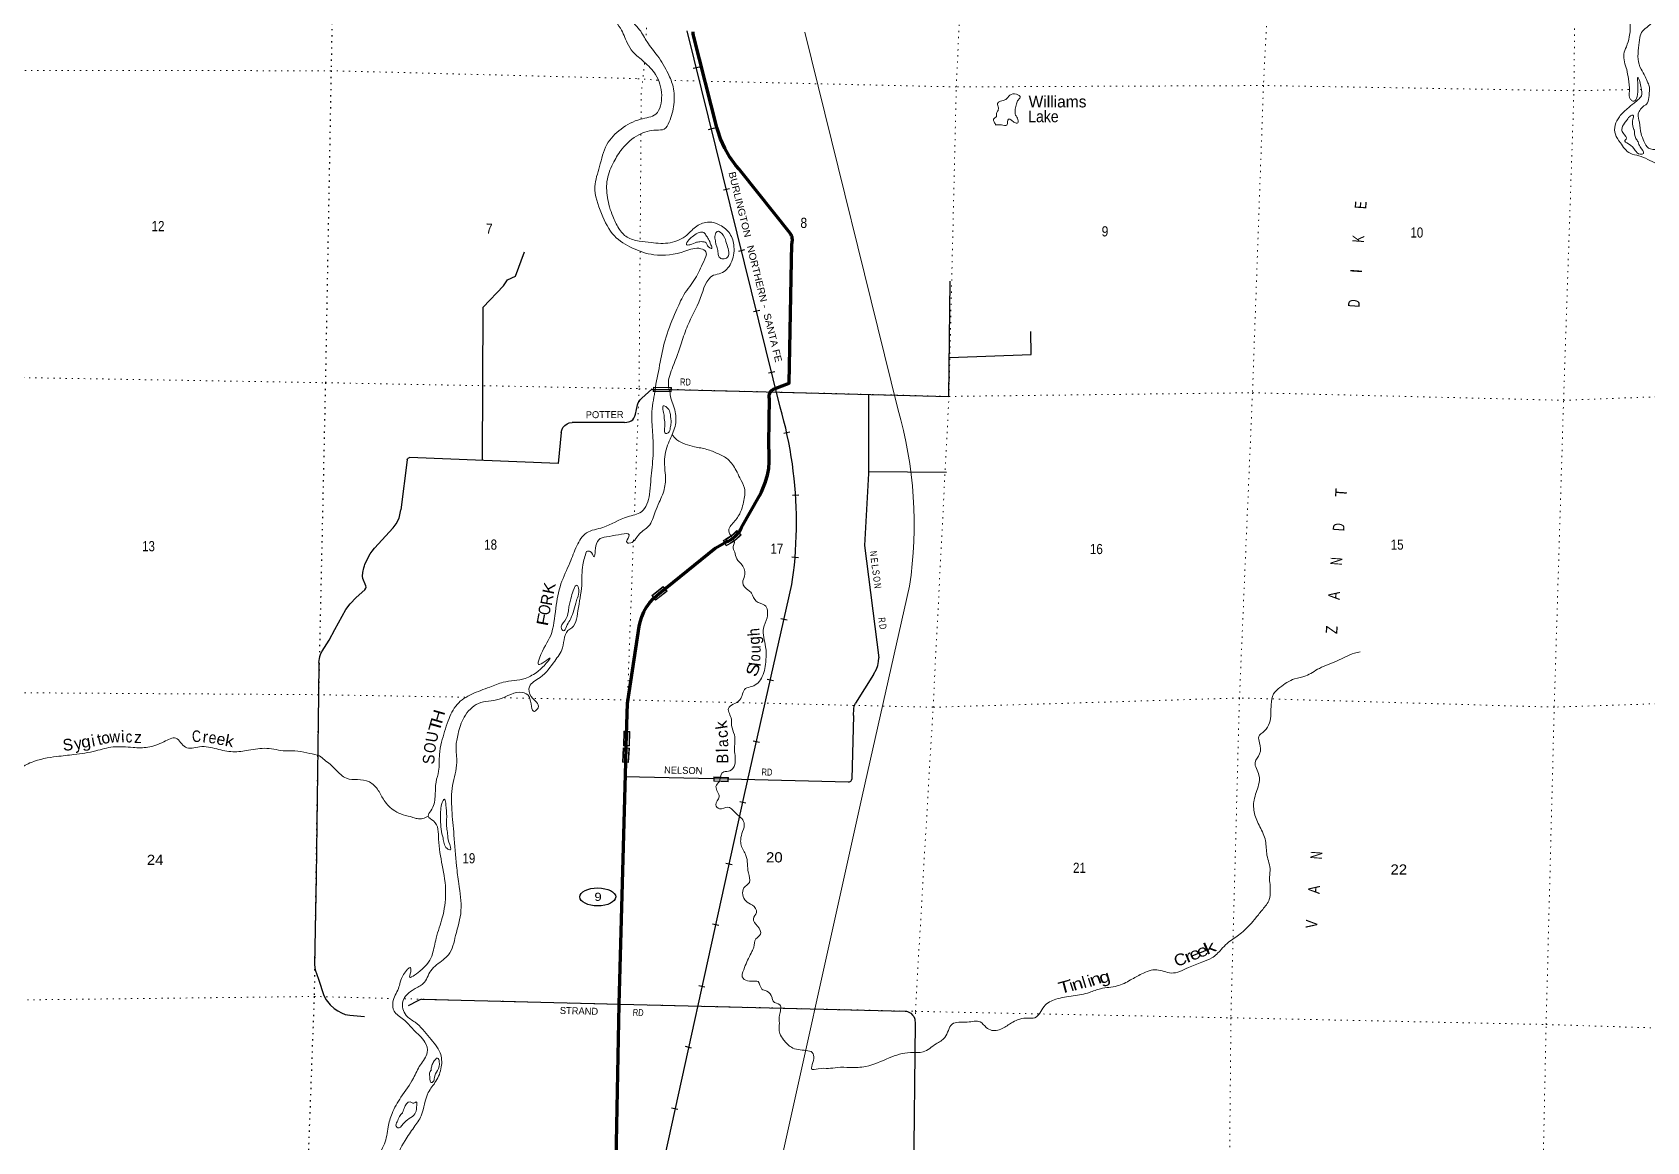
# Model space of a CAD drawing. Header units: feet. Extents: x -489137 to -242534, y 368785 to 558127.
# Drawn here: x -302494 to -274691, y 462927 to 482022 of the extents above; entities that cross this region are included whole.
import ezdxf
from ezdxf.enums import TextEntityAlignment as Align

# ---------------------------------------------------------------- set-up
doc = ezdxf.new("R2010")
doc.units = ezdxf.units.FT
doc.header["$LTSCALE"] = 70
doc.linetypes.add('DOTTED', pattern=[1.5, 0.3, -1.2])
for name, color, linetype, lineweight in [('17', 7, 'Continuous', 25), ('23', 7, 'Continuous', 70), ('29', 7, 'Continuous', 25), ('31', 7, 'Continuous', 13), ('34', 7, 'Continuous', 25), ('39', 7, 'Continuous', 13), ('59', 7, 'Continuous', 13), ('6', 7, 'DOTTED', 25), ('7', 7, 'DOTTED', 13)]:
    doc.layers.add(name, color=color, linetype=linetype, lineweight=lineweight)
for name, color, linetype in [('30', 7, 'Continuous'), ('41', 7, 'Continuous'), ('42', 7, 'Continuous')]:
    doc.layers.add(name, color=color, linetype=linetype)

msp = doc.modelspace()

# ---------------------------------------------------------------- linework, layer by layer
at = {"layer": '17'}
msp.add_ellipse((-292756.42, 467139.91), major_axis=(-309.24, 1), ratio=0.500121, dxfattribs=at)
at = {"layer": '23'}
for points in [[(-290316.67, 473418.18), (-290317.93, 473415.84), (-290303.39, 473444.64), (-290301.43, 473449.8), (-290291.92, 473474.85), (-290277.78, 473499.8), (-289970.05, 474042.55), (-289935.5, 474114.55), (-289869.68, 474283.21), (-289867.53, 474289.12), (-289834.15, 474399.04), (-289812.45, 474511.85), (-289802.66, 474626.31), (-289804.89, 474741.16), (-289810.43, 474945.65), (-289801.13, 475724.52), (-289801.37, 475725.51), (-289803.85, 475739.46), (-289804.86, 475753.59), (-289804.39, 475767.75), (-289802.44, 475781.78), (-289799.03, 475795.53), (-289794.21, 475808.85), (-289788.02, 475821.59), (-289780.53, 475833.62), (-289771.83, 475844.8), (-289762.01, 475855), (-289751.94, 475863.48), (-289726.99, 475878.71), (-289701.94, 475888.53), (-289457.81, 475984.22), (-289412.24, 478387.2), (-289409.64, 478396.34), (-289405.49, 478416.67), (-289403.49, 478437.33), (-289403.67, 478458.09), (-289406.01, 478478.71), (-289410.49, 478498.98), (-289417.07, 478518.66), (-289425.67, 478537.56), (-289436.19, 478555.44), (-289448.53, 478572.13), (-290279.35, 479617.24), (-290301.48, 479645.08), (-290320.87, 479667.24), (-290377.24, 479731.65), (-290481.04, 479874.41), (-290569.35, 480027.23), (-290641.2, 480188.45), (-290688.01, 480332.34), (-290699, 480366.13), (-290703.12, 480382.34), (-291100.28, 481943.55), (-291106.63, 481968.53), (-291111, 481993.55), (-291112.24, 482002.7), (-291113.14, 482027.95)], [(-292464.35, 461415.33), (-292388.6, 465292.29), (-292272.75, 469460.74), (-292264.9, 469743.35), (-292244.72, 470469.45), (-292041.28, 471796.56), (-292025.35, 471871.62), (-291997.26, 471961.04), (-291959.98, 472047.02), (-291913.92, 472128.65), (-291859.57, 472205), (-291797.54, 472275.26), (-291699.39, 472362.24), (-290733.91, 473142.35), (-290573.22, 473233.34), (-290552.88, 473244.04), (-290530.84, 473256), (-290511.85, 473264.83), (-290459.6, 473293.29), (-290381.97, 473350), (-290317.93, 473415.84)]]:
    msp.add_lwpolyline(points, dxfattribs=at)
at = {"layer": '29'}
for p, q in [((-291827.41, 475881.22), (-291493.11, 475873.42)), ((-292294.33, 475308.81), (-293197.86, 475304)), ((-293386.46, 475132.11), (-293435.88, 474600.9)), ((-296040.11, 474661.54), (-296145.74, 473805.38)), ((-293435.88, 474600.9), (-295995.99, 474703.93)), ((-288095.55, 474461.62), (-286751.49, 474448.69)), ((-288009.53, 470967), (-288317.6, 470475.85)), ((-288352.64, 470264.13), (-288382.91, 469167.6)), ((-290512.41, 469164.63), (-292287.09, 469205.65)), ((-288439.06, 469116.71), (-290512.41, 469164.63)), ((-287290.93, 464974.57), (-287329.63, 461348.07))]:
    msp.add_line(p, q, dxfattribs=at)
for points in [[(-294742.04, 474667.5), (-294729.98, 477289.75), (-294382.16, 477660.65), (-294309.11, 477764.3), (-294170.29, 477826.06), (-294015.5, 478241.6)], [(-291493.11, 475873.42), (-289621.52, 475829.81), (-286708.17, 475754.96), (-286684.12, 477737.51)], [(-286697.27, 476424.52), (-285293.5, 476475.2), (-285298.74, 476873.95)], [(-292294.33, 475308.81), (-292255.96, 475310.49), (-292228.54, 475314.88), (-292201.12, 475323.66), (-292178.09, 475335.73), (-292152.87, 475353.28), (-292134.22, 475378.52), (-292115.58, 475412.54), (-292103.52, 475448.75), (-292070.62, 475612.24), (-292058.55, 475644.06), (-292044.3, 475669.3), (-292024.56, 475694.53), (-291996.04, 475725.26), (-291827.41, 475881.22)], [(-288092.16, 475789.92), (-288093.88, 474431.09), (-288164.12, 473186.1), (-287916.17, 471256.37)], [(-293386.46, 475132.11), (-293375.67, 475176.61), (-293354.84, 475218.31), (-293324.13, 475256.71), (-293284.65, 475284.15), (-293246.26, 475298.41), (-293197.86, 475304)], [(-296040.11, 474661.54), (-296031.83, 474682.83), (-296023.06, 474694.9), (-296012.09, 474700.39), (-295995.99, 474703.93)], [(-297557.36, 471177.59), (-297544.15, 471278.02), (-297524.41, 471328.49), (-297502.48, 471372.38), (-297384.04, 471556.72), (-297283.14, 471741.06), (-297094.51, 472087.8), (-297022.12, 472182.17), (-296919.04, 472294.09), (-296769.89, 472425.76), (-296747.95, 472454.29), (-296745.76, 472471.85), (-296747.96, 472495.98), (-296800.6, 472618.88), (-296804.98, 472658.38), (-296800.58, 472726.41), (-296787.44, 472803.22), (-296775.37, 472838.32), (-296765.49, 472864.67), (-296701.88, 472991.95), (-296673.38, 473044.62), (-296641.57, 473092.89), (-296603.19, 473141.18), (-296278.58, 473492.31), (-296225.92, 473564.72), (-296177.68, 473659.09), (-296145.74, 473805.38)], [(-297557.36, 471177.59), (-297564.91, 470620.58), (-297606.57, 467487.01), (-297636.73, 465971.02)], [(-288009.53, 470967), (-287957.32, 471061.84), (-287933.19, 471123.29), (-287920.03, 471191.32), (-287916.17, 471256.37)], [(-288352.64, 470264.13), (-288345.57, 470376.03), (-288338.99, 470421.02), (-288317.6, 470475.85)], [(-288439.06, 469116.71), (-288428.37, 469118.51), (-288418.5, 469121.8), (-288408.08, 469127.29), (-288399.86, 469133.87), (-288393.83, 469140.46), (-288388.34, 469149.24), (-288382.91, 469167.6)], [(-297636.73, 465971.02), (-297623.76, 465884.82), (-297566.73, 465722.41), (-297474.6, 465445.89), (-297435.12, 465369.08), (-297362.74, 465281.3), (-297296.93, 465222.04), (-297233.32, 465178.15), (-297171.91, 465145.23), (-297103.91, 465118.9), (-297027.14, 465103.53), (-296770.51, 465079.39)], [(-295792.19, 465379.84), (-295818.54, 465371.28), (-295854.73, 465353.73), (-296020.34, 465265.94)], [(-295792.19, 465379.84), (-292372.35, 465295.99), (-287462.94, 465174.52)], [(-287462.94, 465174.52), (-287419.79, 465164.99), (-287385.79, 465150.72), (-287363.86, 465136.46), (-287335.34, 465106.83), (-287314.5, 465082.69), (-287300.24, 465051.97), (-287294.76, 465021.24), (-287290.93, 464974.57)]]:
    msp.add_lwpolyline(points, dxfattribs=at)
at = {"layer": '31'}
for p, q in [((-291799.55, 475840.02), (-291798.56, 475915.01)), ((-291489.46, 475835.94), (-291799.55, 475840.02)), ((-291794.77, 475839.95), (-291799.55, 475840.02)), ((-291798.56, 475915.01), (-291488.46, 475910.93)), ((-291798.55, 475915), (-291488.45, 475910.92)), ((-291488.46, 475910.93), (-291489.46, 475835.94)), ((-290756.46, 469204.99), (-290506.56, 469197.84)), ((-290506.56, 469197.84), (-290508.71, 469122.87))]:
    msp.add_line(p, q, dxfattribs=at)
for points in [[(-291791.44, 475847.9), (-291790.67, 475906.9), (-291496.56, 475903.04), (-291497.34, 475844.04)], [(-290750.37, 469137.79), (-290748.69, 469196.76), (-290514.78, 469190.07), (-290516.47, 469131.09)]]:
    msp.add_lwpolyline(points, close=True, dxfattribs=at)
msp.add_lwpolyline([(-290508.71, 469122.87), (-290758.6, 469130.03), (-290756.46, 469204.99)], dxfattribs=at)
at = {"layer": '34', "lineweight": 13}
msp.add_line((-287587.45, 475541), (-289190.76, 482022.47), dxfattribs=at)
at = {"layer": '34'}
for p, q in [((-291003.72, 481425.19), (-291111.09, 481398.63)), ((-290745.52, 480370.54), (-290852.89, 480343.98)), ((-290485.52, 479330.33), (-290592.89, 479303.77)), ((-290227.32, 478275.68), (-290334.69, 478249.12)), ((-289967.32, 477235.47), (-290074.69, 477208.91)), ((-289709.12, 476180.82), (-289816.49, 476154.26)), ((-289446, 475140.41), (-289553.85, 475115.83)), ((-289293.9, 474057.46), (-289404.3, 474050.54)), ((-289301.12, 472978.74), (-289411.42, 472987.01)), ((-289495.49, 471903.79), (-289603.38, 471928.15)), ((-289729.04, 470857.33), (-289836.93, 470881.68)), ((-289970.67, 469798.76), (-290078.57, 469823.12)), ((-290203.71, 468752.38), (-290311.69, 468776.36)), ((-290441.7, 467692.99), (-290549.68, 467716.97)), ((-290671.64, 466645.72), (-290779.62, 466669.7)), ((-290909.63, 465586.33), (-291017.61, 465610.31)), ((-291139.57, 464539.06), (-291247.55, 464563.05)), ((-291377.56, 463479.67), (-291485.53, 463503.65))]:
    msp.add_line(p, q, dxfattribs=at)
msp.add_lwpolyline([(-291874.43, 461407.57), (-290229.42, 468900.47), (-289413.01, 472517.11), (-289400.38, 472602.61), (-289384.73, 472726.25), (-289370.65, 472850.16), (-289358.82, 472974.17), (-289349.46, 473098.96), (-289342.15, 473223.15), (-289336.62, 473348.32), (-289333.83, 473472.7), (-289332.83, 473598.05), (-289334.56, 473722.61), (-289337.87, 473847.47), (-289343.24, 473971.72), (-289351.06, 474096.74), (-289361.64, 474220.99), (-289373.59, 474344.83), (-289388, 474469.46), (-289404.27, 474592.79), (-289422.8, 474716.22), (-289444.28, 474839.55), (-289466.93, 474961.79), (-289491.85, 475084.12), (-289519.71, 475206.34), (-289548.74, 475327.49), (-289579.84, 475448.03), (-289613.89, 475568.49), (-291217.21, 482050.03)], dxfattribs=at)
at = {"layer": '34', "lineweight": 13}
msp.add_lwpolyline([(-289872.57, 461355.76), (-288202.97, 468872.45), (-287386.55, 472489.13)], dxfattribs=at)
msp.add_arc((-294459.38, 473556.09), 7152.85, 351.42148, 16.11105, dxfattribs=at)
at = {"layer": '39'}
msp.add_arc((-290183, 465791.7), 88.61, 165.96229, 233.71997, dxfattribs=at)
for points in [[(-273807.37, 477968.54), (-273825.49, 478028.91), (-273880.87, 478173.77), (-273933.59, 478346.91), (-273971.11, 478477.22), (-273929.56, 478617.98), (-273924.74, 478743.33), (-274034.8, 478883.3), (-274144.54, 479037.44), (-274219.58, 479207.01), (-274270.2, 479293.09), (-274195.63, 479374.44), (-274152.74, 479484.81), (-274168.48, 479594.43), (-274231.59, 479664.59), (-274363.75, 479720.05), (-274524.41, 479766.01), (-274824.63, 479897.94), (-274975.28, 479939.63), (-275145.03, 480121.36), (-275230.71, 480266.88), (-275235.27, 480424.82), (-275161.32, 480568.92), (-275028.91, 480705.69), (-274909.53, 480802.27), (-274839.41, 480865.51), (-274783.42, 480929.05), (-274788.47, 481064.74), (-274810.23, 481176.5), (-274839.13, 481239.86), (-274841.58, 481039.58), (-274932.96, 480839.2), (-274968.69, 480868.3), (-274989.77, 481010.4), (-275007.25, 481223.25), (-275036.1, 481379.68), (-275084.68, 481647.84), (-275041.43, 481774.39), (-274991.18, 481943.28), (-274975.66, 482185.77), (-275010.11, 482362.56), (-275094.09, 482493.88), (-275217.88, 482652.36), (-275291.53, 482793.57), (-275324.64, 482939.98), (-275426.13, 483010.97), (-275576.46, 483066.82), (-275708.12, 483144.53), (-275743.89, 483262.67), (-275797.74, 483385.24), (-275842.2, 483566.29), (-275915.39, 483818.79), (-275938.37, 483875.95), (-276033.66, 483952.87), (-276180.98, 484053.18), (-276278.83, 484196.93), (-276352.1, 484445.38), (-276389.65, 484664.74), (-276381.86, 484832.52), (-276363.07, 485040.54), (-276303.16, 485188.99), (-276236.35, 485284.68), (-276108.53, 485397.27), (-276079.02, 485542.33), (-276072.09, 485671.68), (-276138.64, 485859.28), (-276179.06, 486040.25), (-276230.4, 486185.03), (-276276.58, 486289.22), (-276245.68, 486405.92), (-276207.78, 486473.91), (-276142.01, 486523.08), (-276038.31, 486551.19), (-275952.11, 486610.04), (-275855.53, 486680.81), (-275800.8, 486778.78), (-275853.89, 486935.74), (-275916, 487050.4), (-275917.11, 487181.95), (-275849.66, 487305.95), (-275896.51, 487470.87), (-275887.74, 487592.09), (-275832.45, 487805.4), (-275850.5, 488083.01), (-275763.62, 488263.26), (-275597.04, 488482.26), (-275549.33, 488717.98), (-275412.4, 488785.85), (-275310.03, 488935.41), (-275240.69, 489144.36), (-275280.04, 489282.81), (-275515.72, 489318.25), (-275758.98, 489376.1), (-275965.02, 489471.61), (-276119.84, 489598.38), (-276249.29, 489684.14), (-276463.31, 489874.92)], [(-291771.46, 475839.43), (-291761.39, 475914.5), (-291679, 476345.76), (-291580.4, 476778.69), (-291408.91, 477218.15), (-291271.14, 477504.55), (-291076.9, 477785.68), (-290930.92, 478077.97), (-290892.92, 478241.05), (-290980.59, 478297.58), (-291254.39, 478254.92), (-291791.35, 478193.65), (-292158.64, 478308.81), (-292469.26, 478517.86), (-292691.11, 478901.05), (-292804, 479366.87), (-292725.57, 479711.21), (-292597.85, 480090.9), (-292355.44, 480356.83), (-292018.19, 480525.61), (-291757.5, 480615.09), (-291655.28, 480938.68), (-291760.51, 481295.07), (-291959.71, 481515.88), (-292149.89, 481687.94), (-292249.58, 481839.83), (-292365.23, 482091.22), (-292454.86, 482240.87), (-292357.04, 482548.36), (-292405.05, 482751.75), (-292555.35, 483080.78), (-292772.03, 483514.44), (-292944.19, 483860.13)], [(-291901.9, 483156.84), (-292020.48, 482957.95), (-292112.04, 482749.48), (-292223.19, 482478.7), (-292257.72, 482380.29), (-292231.06, 482306.87), (-292034.38, 482063.85), (-291905.61, 481856.69), (-291727.02, 481618.11), (-291543.9, 481310.63), (-291457.96, 481086.19), (-291446.6, 480780.39), (-291526.1, 480478.58), (-291611.68, 480356.98), (-291747.48, 480339.68), (-292050.42, 480259.2), (-292336.77, 480016.47), (-292479.15, 479794.93), (-292590.97, 479493.81), (-292589.89, 479180.14), (-292498.08, 478856.42), (-292393.6, 478647.76), (-292251.45, 478496.98), (-292042.75, 478429.75), (-291837.2, 478403.06), (-291507.83, 478400.01), (-291221.9, 478533.47), (-291050.75, 478685.59), (-290841.01, 478755.94), (-290652.2, 478703.3), (-290483.65, 478558.02), (-290409.88, 478331.82), (-290462.71, 478047.64), (-290634.26, 477877.31), (-290760.41, 477839.56), (-290989.59, 477441.82), (-291210.29, 476971.04), (-291313.81, 476679.86), (-291460.43, 476268.2), (-291539.97, 475964.36), (-291516.43, 475839.43)], [(-275273.63, 483052.2), (-275206.58, 482886.85), (-275130.69, 482755.7), (-275057.43, 482687.35), (-274942.31, 482502.75), (-274894.51, 482380.3), (-274858.98, 482252.05), (-274849.82, 482209.36), (-274757.91, 482342.96), (-274698.29, 482388.21), (-274603.74, 482459.02), (-274530.13, 482406.85), (-274555.42, 482269.79), (-274665.73, 482126.48), (-274764.6, 482043.62), (-274809.46, 481935.31), (-274831.7, 481753.68), (-274840.12, 481557.57), (-274789.28, 481390.55), (-274719.4, 481261.56), (-274671.29, 481153.27), (-274642.71, 481075.76), (-274643.25, 481051.49), (-274654.76, 480897.95), (-274693.65, 480785.47), (-274738.82, 480754.07), (-274798.71, 480696.68), (-274836.88, 480616.56), (-274817.82, 480474.5), (-274787.9, 480275.55), (-274738.22, 480146.99), (-274658.02, 480027.9), (-274509.12, 479998.38), (-274348.86, 479934.22), (-274199.25, 479846.01), (-274114.32, 479757.16), (-274102.79, 479730.61), (-274027.93, 479552.95), (-274026.48, 479346.52), (-274031.34, 479219.14), (-273975.33, 479102.59), (-273904.91, 478997.87), (-273855.86, 478932.06), (-273819.82, 478826.06), (-273808.3, 478708.44)], [(-285894.88, 480425.08), (-285929.68, 480479.33), (-285940.76, 480526.11), (-285891.24, 480571.59), (-285890.29, 480614.06), (-285868.96, 480664.19), (-285855.53, 480722.58), (-285874.1, 480795.83), (-285731.07, 480865.59), (-285658.7, 480938.9), (-285547.09, 480958.76), (-285479.67, 480900.64), (-285512.9, 480860.89), (-285544.78, 480790.75), (-285564.99, 480700.13), (-285559.22, 480596.81), (-285528.02, 480545.54), (-285523.77, 480464.51), (-285576.25, 480467.67), (-285631.91, 480509.34), (-285682, 480528.63), (-285708.55, 480426), (-285805.51, 480428.09), (-285872.22, 480427.51), (-285896.46, 480428.03)], [(-274904.82, 480349.29), (-274876.66, 480192.47), (-274839.55, 480135.01), (-274805.08, 480049.28), (-274748.93, 479938.8), (-274803.84, 479923.8), (-274889.26, 479990.39), (-275006.01, 480102.18), (-275069.34, 480162.23), (-275042.54, 480185.93), (-275092.94, 480282.12), (-275119.73, 480349.48), (-275074.87, 480457.78), (-275027.05, 480517.46), (-274970.97, 480585.05), (-274930.26, 480598.34), (-274934.62, 480493.21), (-274904.82, 480335.07)], [(-291047.49, 478560.06), (-291002.68, 478575.28), (-290929.92, 478575.74), (-290892.48, 478532.43), (-290847.55, 478462.67), (-290807.25, 478366.69), (-290792.49, 478303.64), (-290864.27, 478347.68), (-290889.4, 478398.81), (-290973.84, 478418.85), (-291054.92, 478408.45), (-291169.04, 478366.4), (-291225.64, 478365.59), (-291187.34, 478451.78), (-291131.62, 478503.19), (-291037.21, 478567.93)], [(-290699.3, 478313.77), (-290720.12, 478376.95), (-290730.97, 478433.85), (-290734.87, 478531.06), (-290701.1, 478595.09), (-290593.46, 478528.01), (-290538.04, 478385.17), (-290504.25, 478269.1), (-290521.05, 478150.07), (-290600.47, 478123.45), (-290662.51, 478151.1), (-290683.24, 478218.32), (-290699.34, 478311.75)], [(-296284.67, 461466.2), (-296305.27, 461499.63), (-296349.96, 461670.57), (-296391.36, 461898.1), (-296479.73, 462104.38), (-296515.43, 462315.6), (-296508.63, 462529.95), (-296491.63, 462748.13), (-296429.89, 462888.44), (-296366.77, 463180.5), (-296299, 463409.72), (-296145.12, 463693.74), (-295931.71, 464018.98), (-295811.37, 464249.09), (-295691.39, 464463.02), (-295731.91, 464639.95), (-295927.29, 464850.56), (-296101.09, 465032.38), (-296263.62, 465175.51), (-296284.52, 465325.7), (-296190.31, 465562.44), (-296100, 465805.35), (-295980.22, 465920.13), (-295984.54, 465817.02), (-295997.79, 465766.72), (-295819.82, 465862.04), (-295602.96, 466160.89), (-295538.32, 466430.65), (-295433.46, 466782.51), (-295375.45, 467208.23), (-295433.52, 467685.01), (-295498.28, 468133.61), (-295586.28, 468447.13), (-295675.38, 468529.99), (-295630.88, 468622.12), (-295556.73, 468865.37), (-295540.98, 469117.97), (-295496.38, 469305.2), (-295481.89, 469592.23), (-295444.87, 469801.88), (-295331.52, 470171.76), (-295177.68, 470453.77), (-294927.21, 470628.46), (-294615.19, 470753.27), (-294384.98, 470835.31), (-294005.59, 470899.98), (-293786.59, 471022.74), (-293642.02, 471161.28), (-293577.37, 471250.94), (-293777.91, 471139.92), (-293761.29, 471250.86), (-293566.63, 471641.25), (-293477.37, 472108.79), (-293389.2, 472527.78), (-293235.53, 472892.76), (-293117.87, 473183.63), (-292949.23, 473404.61), (-292666.18, 473499.68), (-292241.66, 473684.79), (-292005.34, 473768.73), (-291865.28, 474067.22), (-291844.2, 474287.33), (-291807.02, 474685.17), (-291808, 475093.94), (-291824.43, 475444.37), (-291771.46, 475839.43)], [(-291516.43, 475839.43), (-291494.8, 475724.61), (-291415.87, 475457.82), (-291433.54, 475209.31), (-291538.31, 474952.55), (-291608.02, 474636.36), (-291594.36, 474433.71), (-291603.91, 474187.04), (-291696.46, 473934.07), (-291766.92, 473765.62), (-291881.51, 473521.21), (-292038.07, 473389.01), (-292219.5, 473229.02), (-292251.64, 473237.8), (-292218.9, 473346.37), (-292505.71, 473354.58), (-292777.59, 473216.77), (-292826.96, 472997.27), (-292885.62, 473085.54), (-292950.26, 473086.94)], [(-291611.97, 475370.77), (-291610.93, 475411.44), (-291629.01, 475506.93), (-291629.13, 475591.92), (-291531.55, 475527.09), (-291505.16, 475441.53), (-291494.18, 475299.65), (-291506.22, 475212.9), (-291544.48, 475128.73), (-291583.18, 475115.4), (-291602.6, 475241.28), (-291611.74, 475375.03)], [(-291477.91, 475101.68), (-291395.59, 475008.16), (-291249.7, 474934.19), (-291089.04, 474888.23), (-290877.83, 474843.21), (-290687.46, 474770.3), (-290515.8, 474673.52), (-290372.58, 474480.22), (-290308.71, 474353.38), (-290229.77, 474177.65), (-290245.29, 473935.16), (-290282.57, 473804.44), (-290377.36, 473632.46), (-290447.85, 473553.04), (-290496.21, 473469.09), (-290466.32, 473359.17), (-290462, 473351.17)], [(-290462, 473351.17), (-290402.28, 473240.43), (-290424.02, 473172.1), (-290397.95, 473072.38), (-290362.05, 472960.31), (-290269.5, 472851.07), (-290227.1, 472668.04), (-290260.02, 472551.38), (-290165.99, 472417.82), (-290110.46, 472370.08), (-290028.73, 472228.7), (-289882.66, 472162.82), (-289841.03, 471945.4), (-289903.68, 471764.64), (-289864.35, 471444.07), (-289861.28, 471219.39), (-289922.28, 470931.34), (-290099.9, 470761.14), (-290211.82, 470727.13), (-290311.19, 470530.97), (-290506.44, 470385.44), (-290454.12, 470194.09), (-290451.14, 470088.66), (-290403.43, 469929.94), (-290401.13, 469670.88), (-290396.67, 469417.84), (-290479.96, 469308.34), (-290585.41, 469292.4), (-290658.23, 469124.34)], [(-292950.26, 473086.94), (-293014.04, 472855.6), (-293032.04, 472501.87), (-293098.4, 472064.19), (-293234.78, 471749.44), (-293238.86, 471747.5), (-293363.26, 471426.42), (-293497.65, 471200.66), (-293748.49, 470918.72), (-293931.94, 470758.77), (-293903.37, 470590.2), (-293782.41, 470395.36), (-293844.41, 470333.96), (-293939.82, 470586.94), (-294053.39, 470660.21), (-294454.15, 470543.39), (-294809.48, 470470.11), (-295057.31, 470232.63), (-295160.73, 469945.49), (-295196, 469723.66), (-295183.78, 469456.29), (-295255.3, 469059.2), (-295268.78, 468636.57), (-295231.93, 468204.76), (-295187.2, 467673.63), (-295149.53, 467369.29), (-295111.39, 466905.07), (-295203.88, 466474.03), (-295328.45, 466144.85), (-295417.3, 466057.73), (-295629.66, 465870.08), (-295761.94, 465648.32), (-295919.75, 465550.54), (-296112.36, 465342.22), (-296057.13, 465100.23), (-295902.14, 464981.55), (-295653.34, 464719.19), (-295469.22, 464456.21), (-295450.4, 464212.98), (-295542.78, 463968.1), (-295674.47, 463772.63), (-295796.54, 463374.6), (-295922.3, 463172.94), (-296074.92, 462945.54), (-296241.16, 462560.61), (-296269.92, 462358.87), (-296279.01, 462132.43), (-296208.65, 461934.63), (-296137.79, 461759.08), (-296087.3, 461666.93), (-296031.87, 461524.09), (-296010.37, 461462.54)], [(-293264.37, 472037.08), (-293251.67, 472135.52), (-293208.04, 472313.43), (-293164.66, 472446.05), (-293118.82, 472507.79), (-293080.26, 472423.99), (-293107.58, 472286.98), (-293135.91, 472194.51), (-293177.82, 472037.58), (-293239.52, 471899.28), (-293296.45, 471793.26), (-293344.59, 471719.43), (-293382.25, 471752.62), (-293322.52, 471892.98), (-293264.55, 472045.52)], [(-290235.43, 465720.27), (-290108.05, 465688.31), (-289995.02, 465681.82), (-289929.13, 465554.94), (-289847.08, 465518.77), (-289754.61, 465405.48), (-289733.75, 465344.33), (-289621.97, 465281.21), (-289625.95, 465103.23), (-289628.93, 464969.74), (-289620.78, 464791.49), (-289556.56, 464680.83), (-289421.99, 464552.47), (-289168.58, 464496.42), (-289062.24, 464461.75), (-289034.19, 464359.97), (-289071.65, 464221.15), (-289074.62, 464178.72), (-288961.36, 464182.35), (-288783.41, 464186.61), (-288629.38, 464205.55), (-288409.14, 464202.82), (-288139.92, 464221.3), (-287738.48, 464368.46), (-287372.6, 464461.75), (-287152.05, 464473.18), (-286928.7, 464610.01), (-286780.76, 464718.12), (-286652.3, 464950.08), (-286392.82, 464984.96), (-286170.43, 464988.26), (-286065.39, 464894.93), (-285969.55, 464842.28), (-285766.46, 464886.46), (-285608.61, 464986.26), (-285350.38, 465055.57), (-285226.97, 465061), (-285069.06, 465253.88), (-284866.18, 465379.01), (-284567.78, 465437.33), (-284287.56, 465496.04), (-284096.13, 465560.72), (-283812.14, 465607.21), (-283579.41, 465711.46), (-283387.12, 465814.56), (-283128.85, 465885.89), (-282879.49, 465829.92), (-282584.36, 465922.71), (-282353.87, 466016.9), (-282180.44, 466090.05), (-282019.58, 466234.3), (-281916.18, 466339.32), (-281718.95, 466482.79), (-281525, 466660.73), (-281423.3, 466779.95), (-281304.86, 466925.11), (-281191.93, 467094.68), (-281174.36, 467248.09), (-281181.35, 467387.86), (-281188.16, 467444.67), (-281176.74, 467594.16), (-281231.47, 467858.4), (-281256.27, 468105.81), (-281351.94, 468346.65), (-281445.83, 468577.33), (-281452.8, 468808.17), (-281374.25, 469067.51), (-281368.44, 469237.36), (-281434.31, 469455.3), (-281358.29, 469601.38), (-281358.09, 469791.59), (-281373.87, 469899.18), (-281274.7, 469996.19), (-281188.75, 470133.96), (-281159.44, 470451.03), (-281116.95, 470634.25), (-281007.31, 470747.23), (-280755.45, 470893.57), (-280564.34, 470944.08), (-280329, 471074.59), (-280188.17, 471136.3), (-280020.94, 471203.52), (-279877.9, 471273.29), (-279722.93, 471334.7), (-279623.31, 471360.88)], [(-304369.87, 468094.17), (-304257.19, 468156.51), (-304083.04, 468262.03), (-303835.27, 468315.37), (-303628.27, 468353.4), (-303381.2, 468647.56), (-303026.78, 468951.54), (-302835.16, 469115.37), (-302702.93, 469335.11), (-302510.24, 469456.41), (-302071.45, 469556.22), (-301777.63, 469590.36), (-301400.27, 469655.07), (-301101.68, 469721.48), (-300758.31, 469712.05), (-300503.55, 469716.68), (-300228.57, 469811.93), (-300021.12, 469870.18), (-299856.79, 469716.9), (-299614.11, 469723.81), (-299315.81, 469687.02), (-299042.02, 469638.63), (-298768.53, 469667.13), (-298456.62, 469696.83), (-298132.2, 469653.41), (-297924.08, 469650.95), (-297714.8, 469610.01), (-297550.05, 469565.99), (-297460.64, 469497.29), (-297365.25, 469424.41), (-297181.31, 469244.39), (-297083.68, 469181.58), (-296894.15, 469161.31), (-296688.95, 469118.44), (-296536.56, 468973.5), (-296435.31, 468801.34), (-296251.37, 468621.33), (-296109.34, 468555.54), (-295938.58, 468509.36), (-295866.31, 468487.57), (-295767.18, 468491.5), (-295675.7, 468525.95)], [(-290658.23, 469124.35), (-290720.43, 469038.32), (-290665.78, 468861.1), (-290725.37, 468726.81), (-290658.22, 468656.56), (-290518.11, 468685.91), (-290396.82, 468596.29), (-290297.71, 468509.16), (-290235.15, 468414.73), (-290260.66, 468267.56), (-290294.17, 468124.61), (-290286.19, 468029.33), (-290203.21, 467853.52), (-290161.41, 467553.14), (-290144.82, 467390.89), (-290237.94, 467293.75), (-290206.55, 467070.48), (-290092.93, 466999.23), (-290020.94, 466874.24), (-290075.95, 466764.14), (-290006.03, 466637.17), (-289952.58, 466496.39), (-290033.17, 466417.19), (-290070.72, 466274.33), (-290100.62, 466202.12), (-290215.18, 465959.75), (-290268.97, 465813.19)], [(-295353.17, 468523.93), (-295361.95, 468446.34), (-295356.45, 468330.88), (-295342.59, 468227.38), (-295319.53, 468083.21), (-295294.23, 467949.11), (-295352.27, 467974.65), (-295421.02, 468154.2), (-295441.62, 468227.49), (-295460.32, 468385.73), (-295466.99, 468539.67), (-295456.02, 468668.94), (-295418.74, 468799.66), (-295398, 468823.5), (-295384.4, 468798.92), (-295370.04, 468717.67), (-295354.18, 468523.07)], [(-295627.46, 464158.11), (-295615.87, 464224.64), (-295590.18, 464288.84), (-295513.72, 464364.09), (-295484.69, 464306.8), (-295518.46, 464151.72), (-295568.19, 464030.07), (-295593.59, 463957.03), (-295626.19, 463943.59), (-295646.51, 464029.02), (-295654.9, 464106.09), (-295621.22, 464166.07)], [(-296123.21, 463407.95), (-296090.83, 463500.34), (-295989.31, 463611.47), (-295961.3, 463598.72), (-295923.06, 463591.83), (-295884.22, 463611.22), (-295876.11, 463522.01), (-295904.99, 463405.27), (-296003.81, 463324.44), (-296104.87, 463233.53), (-296201.44, 463162.77), (-296229.09, 463191.69), (-296211.17, 463270.22), (-296172.77, 463360.46), (-296116.74, 463426.02)]]:
    msp.add_spline(points, degree=3, dxfattribs=at)
at = {"layer": '59'}
for p, q in [((-290546.8, 473181.8), (-290593.79, 473276.14)), ((-290358.26, 473447.21), (-290283.53, 473373.76))]:
    msp.add_line(p, q, dxfattribs=at)
for points in [[(-290358.26, 473447.21), (-290390.49, 473416.46), (-290424.53, 473385.02), (-290461.85, 473356.25), (-290508.51, 473323.75), (-290555.17, 473295.52), (-290593.79, 473276.14)], [(-290583.07, 473272.57), (-290551.3, 473288.51), (-290504.15, 473317.04), (-290457.12, 473349.8), (-290419.36, 473378.9), (-290385.01, 473410.63), (-290358.34, 473436.08), (-290294.98, 473373.8)], [(-290294.98, 473373.8), (-290326.24, 473343.46), (-290363.23, 473310.19), (-290400.22, 473281.68), (-290436.73, 473255.23), (-290474.24, 473230.96), (-290516.2, 473207.16), (-290543.3, 473192.73), (-290583.07, 473272.57)], [(-290283.53, 473373.76), (-290320.78, 473337.61), (-290358.11, 473304.04), (-290395.43, 473275.27), (-290432.21, 473248.63), (-290470.09, 473224.12), (-290512.35, 473200.15), (-290546.8, 473181.8)]]:
    msp.add_lwpolyline(points, dxfattribs=at)
for points in [[(-291824.3, 472327.29), (-291628.87, 472483.2), (-291563.39, 472401.12), (-291758.82, 472245.21)], [(-291813.05, 472326.02), (-291630.13, 472471.95), (-291574.63, 472402.38), (-291757.55, 472256.45)], [(-292204.38, 469988.77), (-292209.38, 469738.82), (-292314.36, 469740.91), (-292309.36, 469990.86)], [(-292301.52, 469982.7), (-292212.53, 469980.93), (-292217.21, 469746.97), (-292306.2, 469748.74)], [(-292212.11, 469701.54), (-292224.39, 469451.84), (-292329.26, 469457), (-292316.98, 469706.7)], [(-292309.37, 469698.31), (-292220.49, 469693.93), (-292231.99, 469460.22), (-292320.87, 469464.6)]]:
    msp.add_lwpolyline(points, close=True, dxfattribs=at)
at = {"layer": '6'}
msp.add_lwpolyline([(-297245.13, 486637.4), (-297246.75, 486591.58), (-297349.38, 481360.92), (-297447.04, 475990.53), (-297564.91, 470620.58), (-297640.46, 465425.76), (-297787.57, 461486.34)], dxfattribs=at)
at = {"layer": '7'}
for p, q in [((-291857.36, 483148.09), (-291926.91, 481879.44)), ((-274780.58, 481041.25), (-274849.32, 481039.8)), ((-292011.53, 480268.7), (-292025.58, 478426.24)), ((-293926.35, 470558.74), (-294360.65, 470566.12)), ((-292266.66, 469751.95), (-292267.98, 469703.77))]:
    msp.add_line(p, q, dxfattribs=at)
for points in [[(-287329.63, 461348.11), (-287286.05, 465170.14), (-286981.23, 470404.54), (-286708.17, 475754.96), (-286581.16, 481082.23), (-286340.92, 486411.1)], [(-281023.33, 486324.78), (-281291.43, 481105.79), (-281480.22, 475818.3), (-281704.64, 470563.96), (-281851.79, 465059.06), (-281887.44, 461278.12)], [(-276501.97, 461210.19), (-276423.68, 464944.05), (-276283.54, 470406.61), (-276123.17, 475688.64), (-275943.59, 481016.8), (-275917.93, 483833.34)], [(-291707.02, 481198.79), (-291728.29, 481199.27), (-292086.67, 481225.8), (-297349.38, 481360.92), (-302749.62, 481366.06), (-304186.91, 481393.82)], [(-291948.39, 481490.6), (-292006.15, 480974.57), (-292009.64, 480516.91)], [(-274999.92, 481036.64), (-275943.59, 481016.8), (-281291.43, 481105.79), (-286581.16, 481082.23), (-291497.01, 481194.01)], [(-292026.96, 478244.99), (-292044.93, 475888.23), (-292126.24, 473715)], [(-304260.57, 476038.3), (-302864.88, 476082.23), (-297447.04, 475990.53), (-292044.93, 475888.23), (-291794.77, 475881.97)], [(-291493.11, 475874.45), (-286708.17, 475754.96), (-281480.22, 475818.3), (-276123.17, 475688.64), (-273834.74, 475774.53)], [(-292142.31, 473285.5), (-292245.39, 470530.17), (-292260.16, 469989.68)], [(-295043.29, 470577.72), (-297564.91, 470620.58), (-302946.29, 470655.65), (-304334.49, 470666.18)], [(-273899.99, 470485.86), (-276283.54, 470406.61), (-281704.64, 470563.96), (-286981.23, 470404.54), (-292245.39, 470530.17), (-293878.55, 470557.93)], [(-292274.79, 469454.91), (-292388.6, 465292.29), (-292493.31, 461415.75)], [(-304407.3, 465372.98), (-302999.78, 465363.23), (-297640.46, 465425.76), (-296264.33, 465390.78)], [(-296081.47, 465386.14), (-292388.6, 465292.29), (-287286.05, 465170.14), (-281851.79, 465059.06), (-276423.68, 464944.05), (-273969.56, 464866.23)]]:
    msp.add_lwpolyline(points, dxfattribs=at)

# ---------------------------------------------------------------- texts
at = {"layer": '17', "width": 1.2}
msp.add_text(' 9 ', height=140, dxfattribs=at).set_placement((-292751.32, 467071.6), align=Align.CENTER)
at = {"layer": '30', "width": 0.8}
for rotation, p in [(358.665, (-291339.34, 475945.75)), (358.676, (-289936.39, 469231.34)), (358.583, (-292153.39, 465093.15))]:
    msp.add_text('RD', height=120, rotation=rotation, dxfattribs=at).set_placement(p)
at = {"layer": '30'}
for s, rotation, p in [('POTTER', 0.305, (-292962.25, 475380.22)), ('NELSON', 358.676, (-291615.18, 469266.85)), ('STRAND', 358.595, (-293410.3, 465126.42))]:
    msp.add_text(s, height=120, rotation=rotation, dxfattribs=at).set_placement(p)
for s, width, p in [('N', 0.75, (-288065.05, 473042.76)), ('E', 0.85, (-288050.66, 472925.41)), ('L', 0.95, (-288037.29, 472816.04)), ('S', 0.85, (-288023.2, 472717.09)), ('O', 0.75, (-288008.45, 472602.3)), ('N', 0.75, (-287993.76, 472487.96)), ('R', 0.75, (-287921.51, 471897.75)), ('D', 0.75, (-287904.38, 471785.28))]:
    msp.add_text(s, height=120, rotation=277.322, dxfattribs=dict(at, width=width)).set_placement(p, align=Align.CENTER)
at = {"layer": '34', "width": 1.1}
msp.add_text('BURLINGTON   NORTHERN -  SANTA FE', height=120, rotation=283.894, dxfattribs=at).set_placement((-290504.93, 479606.7))
at = {"layer": '41'}
msp.add_text('Williams', height=200, dxfattribs=at).set_placement((-285335.25, 480729.46))
at = {"layer": '41', "width": 0.9}
msp.add_text('Lake', height=200, dxfattribs=at).set_placement((-285341.14, 480474.87))
at = {"layer": '41'}
for s, rotation, width, p in [('K', 78.368, 1.1, (-293497.59, 472433.65)), ('O', 79.254, 0.85, (-293574.28, 472064.63)), ('F', 79.129, 1.3, (-293599.49, 471894.31)), ('h', 94.708, 0.9, (-289971.49, 471704.99)), ('g', 94.397, 0.95, (-289965.63, 471560.83)), ('o', 86.673, 0.8, (-289956.48, 471250.54)), ('u', 91.842, 0.9, (-289950.4, 471404.56)), ('S', 68.897, 1.3, (-289989.66, 471018.64)), ('T', 74.196, 1.35, (-295456.18, 470065.89)), ('H', 73.876, 1.2, (-295411.09, 470218.28)), ('k', 98.433, 1.05, (-290528.91, 470112.38)), ('g', 10.1, 1.1, (-301556.44, 469716.18)), ('w', 3.048, 0.95, (-301068.41, 469799.84)), ('c', 1.281, 0.85, (-300828.08, 469798.77)), ('C', 2.412, 0.8, (-299662.41, 469806.02)), ('e', 352.559, 0.9, (-299400.56, 469784.02)), ('k', 349.535, 1.1, (-299115.29, 469728.87)), ('U', 80.733, 0.95, (-295511.46, 469878.6)), ('O', 81.378, 0.85, (-295547.48, 469693.24)), ('a', 93.417, 0.9, (-290508.31, 469790.11)), ('S', 86.468, 0.95, (-295567.56, 469502.77)), ('B', 89.606, 0.95, (-290505.8, 469519.47)), ('e', 21.963, 1.25, (-282311.39, 466119.43)), ('k', 23.774, 1.5, (-282177.53, 466178.75)), ('C', 19.651, 1.1, (-282691.71, 465969.32)), ('r', 22.149, 1.4, (-282549, 466023.48)), ('e', 22.306, 1.25, (-282438.17, 466069.79)), ('T', 14.962, 1.3, (-284689.92, 465495.84)), ('n', 17.654, 1.25, (-284467.03, 465549.4)), ('n', 19.507, 1.3, (-284152.43, 465633.02)), ('g', 16.672, 1.25, (-284001.27, 465666.27))]:
    msp.add_text(s, height=200, rotation=rotation, dxfattribs=dict(at, width=width)).set_placement(p, align=Align.CENTER)
for s, rotation, p in [('R', 79.788, (-293533.67, 472238.74)), ('l', 82.556, (-289948.08, 471132.01)), ('i', 11.1, (-301429.11, 469731.35)), ('t', 13.79, (-301314.74, 469758.44)), ('o', 13.712, (-301211.52, 469783.69)), ('i', 2.163, (-300933.23, 469800.52)), ('z', 358.707, (-300677.45, 469789.49)), ('r', 353.379, (-299524.96, 469796.78)), ('e', 349.119, (-299261.08, 469757.78)), ('c', 95.897, (-290517.54, 469951.5)), ('S', 6.937, (-301870.64, 469662.18)), ('y', 9.361, (-301692.39, 469686.52)), ('l', 90.417, (-290511.97, 469661.6)), ('i', 17.962, (-284569.11, 465523.21)), ('l', 17.013, (-284350.73, 465576.12)), ('i', 17.83, (-284257.05, 465596.56))]:
    msp.add_text(s, height=200, rotation=rotation, dxfattribs=at).set_placement(p, align=Align.CENTER)
at = {"layer": '42'}
for s, width, p in [('E', 0.75, (-279522.11, 478975.41)), ('K', 0.7, (-279561.57, 478397.23)), ('D', 0.7, (-279637.71, 477281.71)), ('T', 0.9, (-279860.42, 474018.71)), ('D', 0.7, (-279900.52, 473431.1)), ('N', 0.7, (-279940.63, 472843.49)), ('A', 0.8, (-279981.16, 472249.59)), ('Z', 0.85, (-280021.27, 471661.98)), ('N', 0.7, (-280286.06, 467782.35)), ('A', 0.8, (-280326.6, 467188.45)), ('V', 0.8, (-280367.13, 466594.55))]:
    msp.add_text(s, height=200, rotation=86.095, dxfattribs=dict(at, width=width)).set_placement(p)
msp.add_text('I', height=200, rotation=86.095, dxfattribs=at).set_placement((-279597.6, 477869.33))
at = {"layer": '7'}
for s, width, p in [('12', 0.85, (-300439.43, 478598.45)), ('10', 0.85, (-278760.71, 478488.83)), ('13', 0.85, (-300603.87, 473089.7)), ('18', 0.85, (-294711.42, 473117.11)), ('17', 0.85, (-289782.34, 473047.7)), ('16', 0.85, (-284279.52, 473040.89)), ('15', 0.85, (-279099.72, 473117.11)), ('24', 1.1, (-300521.65, 467690.58)), ('19', 0.85, (-295086.51, 467717.98)), ('20', 1.1, (-289857.97, 467734.3)), ('21', 0.85, (-284570.94, 467553.54)), ('22', 1.1, (-279103.61, 467524.58))]:
    msp.add_text(s, height=175, dxfattribs=dict(at, width=width)).set_placement(p)
at = {"layer": '7', "width": 0.9}
for s, p in [('8', (-289268.2, 478656.73)), ('7', (-294684.93, 478556.99)), ('9', (-284081.3, 478510.5))]:
    msp.add_text(s, height=175, rotation=358.765, dxfattribs=at).set_placement(p)

doc.saveas('drawing.dxf')
